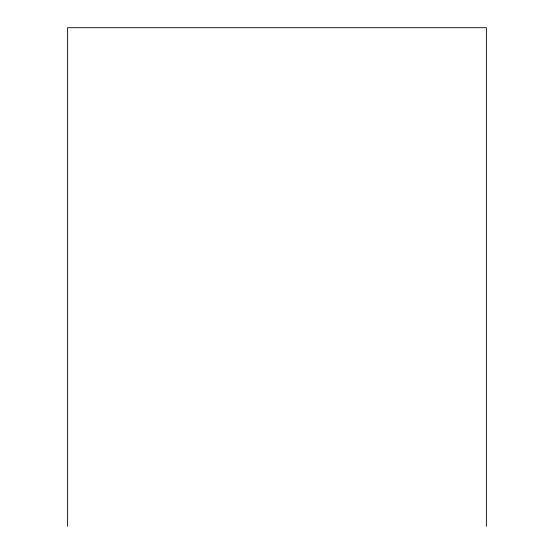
<?xml version="1.0" encoding="UTF-8"?>
<svg xmlns="http://www.w3.org/2000/svg" width="554" height="554" viewBox="0 0 554 554"><rect width="100%" height="100%" fill="white"/><g stroke="black" fill="none" stroke-linecap="round" stroke-linejoin="round"><path stroke-width="0.83" d="M486.384 526.3L486.384 27.7L67.616 27.7L67.616 526.3"/></g></svg>
